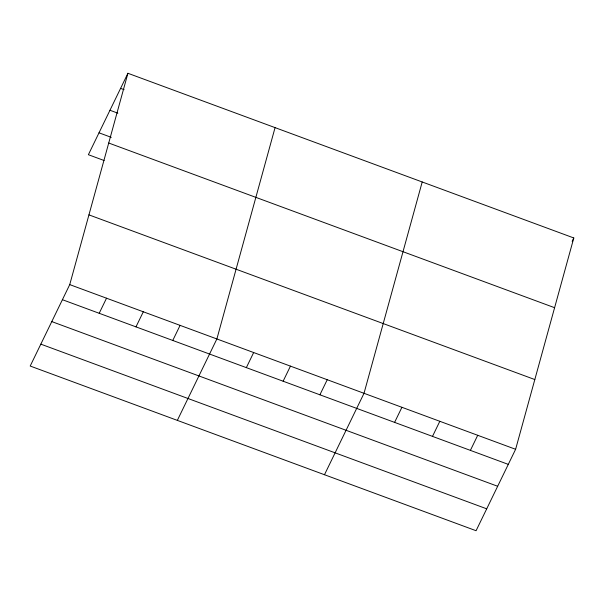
<?xml version="1.0" encoding="UTF-8"?>
<svg xmlns="http://www.w3.org/2000/svg" width="604" height="604" viewBox="0 0 604 604"><rect width="100%" height="100%" fill="white"/><g stroke="black" fill="none" stroke-linecap="round" stroke-linejoin="round"><path stroke-width="0.91" d="M69.739 284.612L127.92 73.28L573.8 237.961L515.62 449.293L476.08 530.72L30.2 366.039L69.739 284.612L515.62 449.293M275.062 127.625L216.881 338.957L177.342 420.384M422.204 181.97L364.016 393.302L324.484 474.729M127.92 73.28L88.38 154.707L104.145 160.528M99.199 313.287L106.523 298.202M135.983 326.87L143.307 311.785M172.767 340.46L180.09 325.375M246.341 367.632L253.665 352.547M283.125 381.215L290.448 366.13M319.909 394.805L327.232 379.72M394.593 422.385L401.917 407.3M432.494 436.382L439.818 421.298M470.395 450.38L477.719 435.295M572.169 241.313L573.8 237.961M120.589 88.373L124.092 89.664M109.958 110.26L117.848 113.175M99.011 132.812L111.272 137.342M108.72 143.02L554.6 307.7M88.939 214.873L534.819 379.554M62.408 299.697L508.296 464.378M51.778 321.592L497.666 486.273M40.83 344.144L486.711 508.825"/></g></svg>
